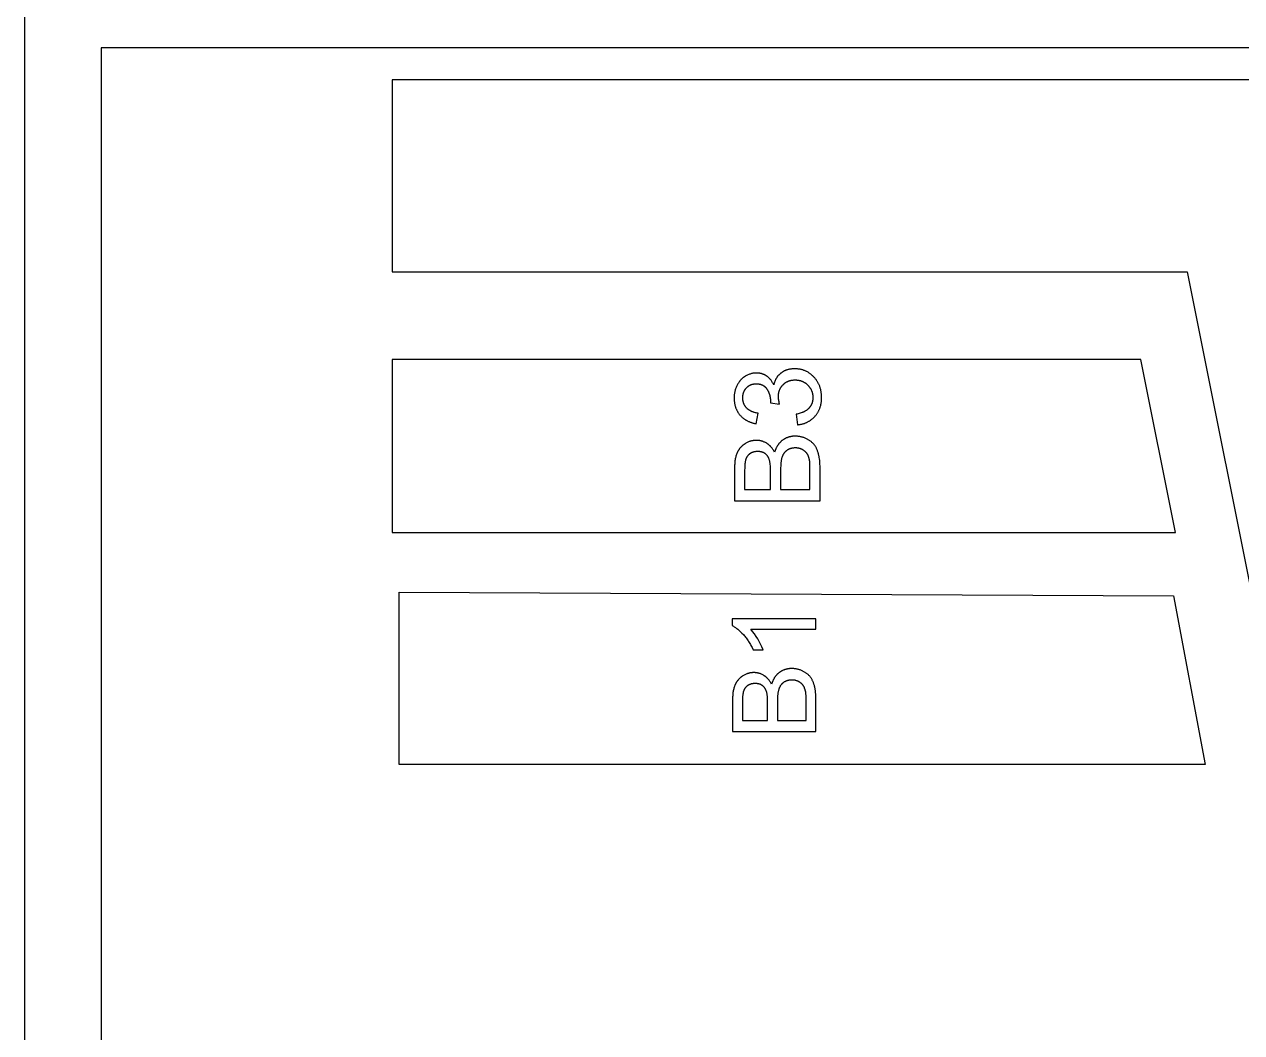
# Model space of a CAD drawing. Extents: x 0 to 2061, y -129 to 1258.
# Drawn here: x 1060.6 to 1377.7, y 723.4 to 986.2 of the extents above; entities that cross this region are included whole.
import ezdxf

# ---------------------------------------------------------------- set-up
doc = ezdxf.new("R2010")
doc.units = 0
for name, color, linetype in [('DH_200_CODES_PART_NUMBERS_', 1, 'CONTINUOUS'), ('DH_200_CUT_PVC_8MM', 7, 'CONTINUOUS'), ('PVC_SHEET__8MM', 6, 'CONTINUOUS')]:
    doc.layers.add(name, color=color, linetype=linetype)

msp = doc.modelspace()

# ---------------------------------------------------------------- linework, layer by layer
at = {"layer": 'DH_200_CODES_PART_NUMBERS_'}
for points in [[(1261.99, 881.8), (1262.17, 881.82), (1262.34, 881.84), (1262.51, 881.86), (1262.67, 881.89), (1262.84, 881.93), (1263, 881.96), (1263.16, 882), (1263.32, 882.04), (1263.48, 882.08), (1263.63, 882.13), (1263.78, 882.18), (1263.93, 882.24), (1264.08, 882.3), (1264.23, 882.36), (1264.37, 882.42), (1264.52, 882.49), (1264.66, 882.56), (1264.8, 882.63), (1264.93, 882.71), (1265.07, 882.79), (1265.2, 882.88), (1265.33, 882.96), (1265.46, 883.05), (1265.59, 883.15), (1265.71, 883.24), (1265.83, 883.34), (1265.95, 883.45), (1266.07, 883.55), (1266.19, 883.66), (1266.3, 883.78), (1266.41, 883.89), (1266.52, 884.01), (1266.63, 884.13), (1266.74, 884.26), (1266.84, 884.38), (1266.93, 884.51), (1267.03, 884.64), (1267.12, 884.77), (1267.21, 884.91), (1267.29, 885.04), (1267.37, 885.18), (1267.45, 885.32), (1267.52, 885.46), (1267.59, 885.61), (1267.66, 885.75), (1267.72, 885.9), (1267.78, 886.05), (1267.84, 886.2), (1267.89, 886.35), (1267.94, 886.51), (1267.98, 886.66), (1268.03, 886.82), (1268.07, 886.99), (1268.1, 887.15), (1268.13, 887.31), (1268.16, 887.48), (1268.19, 887.65), (1268.21, 887.82), (1268.23, 887.99), (1268.25, 888.17), (1268.26, 888.34), (1268.27, 888.52), (1268.27, 888.7), (1268.27, 888.89), (1268.27, 889.09), (1268.26, 889.29), (1268.25, 889.49), (1268.24, 889.68), (1268.22, 889.87), (1268.2, 890.07), (1268.18, 890.25), (1268.15, 890.44), (1268.11, 890.63), (1268.07, 890.81), (1268.03, 890.99), (1267.99, 891.17), (1267.94, 891.34), (1267.88, 891.52), (1267.83, 891.69), (1267.77, 891.86), (1267.7, 892.02), (1267.63, 892.19), (1267.56, 892.35), (1267.48, 892.51), (1267.4, 892.67), (1267.31, 892.83), (1267.22, 892.98), (1267.13, 893.13), (1267.03, 893.28), (1266.93, 893.43), (1266.83, 893.58), (1266.72, 893.72), (1266.61, 893.86), (1266.49, 894), (1266.37, 894.13), (1266.24, 894.27), (1266.11, 894.4), (1265.99, 894.53), (1265.85, 894.65), (1265.72, 894.77), (1265.59, 894.88), (1265.45, 894.99), (1265.31, 895.1), (1265.17, 895.2), (1265.03, 895.3), (1264.89, 895.39), (1264.74, 895.48), (1264.6, 895.57), (1264.45, 895.65), (1264.3, 895.72), (1264.14, 895.8), (1263.99, 895.86), (1263.83, 895.93), (1263.68, 895.99), (1263.52, 896.05), (1263.36, 896.1), (1263.2, 896.15), (1263.03, 896.19), (1262.86, 896.23), (1262.7, 896.26), (1262.53, 896.3), (1262.36, 896.32), (1262.18, 896.34), (1262.01, 896.36), (1261.83, 896.38), (1261.65, 896.39), (1261.47, 896.39), (1261.29, 896.4), (1261.03, 896.39), (1260.76, 896.38), (1260.64, 896.37), (1260.51, 896.36), (1260.38, 896.34), (1260.26, 896.33), (1260.14, 896.31), (1260.01, 896.29), (1259.89, 896.27), (1259.78, 896.24), (1259.66, 896.22), (1259.54, 896.19), (1259.43, 896.16), (1259.31, 896.12), (1259.2, 896.09), (1259.09, 896.05), (1258.98, 896.01), (1258.88, 895.97), (1258.77, 895.93), (1258.67, 895.88), (1258.56, 895.83), (1258.46, 895.78), (1258.36, 895.73), (1258.26, 895.67), (1258.16, 895.62), (1258.07, 895.56), (1257.97, 895.5), (1257.88, 895.43), (1257.79, 895.37), (1257.7, 895.3), (1257.61, 895.23), (1257.52, 895.16), (1257.44, 895.09), (1257.35, 895.01), (1257.27, 894.94), (1257.19, 894.86), (1257.12, 894.78), (1257.04, 894.7), (1256.97, 894.62), (1256.89, 894.53), (1256.82, 894.45), (1256.76, 894.36), (1256.69, 894.27), (1256.63, 894.18), (1256.57, 894.08), (1256.51, 893.99), (1256.45, 893.89), (1256.39, 893.79), (1256.34, 893.69), (1256.28, 893.59), (1256.23, 893.49), (1256.18, 893.38), (1256.14, 893.27), (1256.09, 893.16), (1256.05, 893.05), (1256.01, 892.94), (1255.97, 892.83), (1255.93, 892.71), (1255.9, 892.59), (1255.86, 892.47), (1255.83, 892.35), (1255.8, 892.23), (1255.71, 892.42), (1255.62, 892.6), (1255.52, 892.77), (1255.42, 892.94), (1255.32, 893.11), (1255.21, 893.27), (1255.1, 893.42), (1255.04, 893.49), (1254.98, 893.56), (1254.92, 893.64), (1254.86, 893.71), (1254.8, 893.77), (1254.74, 893.84), (1254.68, 893.91), (1254.61, 893.97), (1254.55, 894.03), (1254.48, 894.09), (1254.41, 894.15), (1254.35, 894.21), (1254.28, 894.27), (1254.21, 894.32), (1254.14, 894.37), (1254.06, 894.43), (1253.99, 894.48), (1253.92, 894.53), (1253.84, 894.57), (1253.77, 894.62), (1253.69, 894.67), (1253.62, 894.71), (1253.54, 894.75), (1253.46, 894.79), (1253.39, 894.83), (1253.31, 894.87), (1253.23, 894.9), (1253.15, 894.94), (1253.07, 894.97), (1252.99, 895), (1252.91, 895.03), (1252.83, 895.06), (1252.75, 895.08), (1252.67, 895.11), (1252.58, 895.13), (1252.5, 895.15), (1252.42, 895.17), (1252.33, 895.19), (1252.25, 895.21), (1252.17, 895.23), (1252.08, 895.24), (1251.99, 895.25), (1251.91, 895.26), (1251.82, 895.27), (1251.73, 895.28), (1251.64, 895.29), (1251.47, 895.3), (1251.29, 895.3), (1251.1, 895.3), (1250.91, 895.29), (1250.72, 895.27), (1250.54, 895.25), (1250.35, 895.22), (1250.17, 895.19), (1249.99, 895.15), (1249.81, 895.1), (1249.63, 895.04), (1249.45, 894.98), (1249.28, 894.92), (1249.1, 894.84), (1248.93, 894.77), (1248.75, 894.68), (1248.58, 894.59), (1248.41, 894.49), (1248.33, 894.44), (1248.25, 894.38), (1248.16, 894.33), (1248.08, 894.27), (1248, 894.22), (1247.93, 894.16), (1247.85, 894.1), (1247.77, 894.04), (1247.7, 893.97), (1247.62, 893.91), (1247.55, 893.84), (1247.48, 893.78), (1247.41, 893.71), (1247.34, 893.64), (1247.27, 893.57), (1247.2, 893.49), (1247.14, 893.42), (1247.07, 893.34), (1247.01, 893.27), (1246.94, 893.19), (1246.82, 893.03), (1246.7, 892.86), (1246.59, 892.69), (1246.48, 892.51), (1246.38, 892.33), (1246.28, 892.14), (1246.18, 891.95), (1246.09, 891.75), (1246.01, 891.55), (1245.93, 891.35), (1245.86, 891.15), (1245.8, 890.95), (1245.74, 890.74), (1245.69, 890.53), (1245.64, 890.32), (1245.6, 890.11), (1245.57, 889.89), (1245.54, 889.67), (1245.52, 889.45), (1245.51, 889.23), (1245.5, 889.01), (1245.49, 888.78), (1245.5, 888.61), (1245.5, 888.45), (1245.51, 888.29), (1245.52, 888.13), (1245.53, 887.97), (1245.55, 887.82), (1245.57, 887.66), (1245.59, 887.51), (1245.61, 887.36), (1245.64, 887.21), (1245.67, 887.06), (1245.71, 886.92), (1245.74, 886.77), (1245.78, 886.63), (1245.83, 886.49), (1245.87, 886.35), (1245.92, 886.21), (1245.97, 886.08), (1246.03, 885.94), (1246.08, 885.81), (1246.15, 885.68), (1246.21, 885.55), (1246.28, 885.42), (1246.34, 885.3), (1246.42, 885.17), (1246.49, 885.05), (1246.57, 884.93), (1246.65, 884.81), (1246.74, 884.69), (1246.82, 884.58), (1246.91, 884.47), (1247.01, 884.35), (1247.1, 884.24), (1247.2, 884.14), (1247.3, 884.03), (1247.4, 883.93), (1247.51, 883.83), (1247.62, 883.73), (1247.73, 883.64), (1247.84, 883.54), (1247.96, 883.45), (1248.07, 883.37), (1248.19, 883.28), (1248.32, 883.2), (1248.44, 883.12), (1248.57, 883.04), (1248.7, 882.97), (1248.83, 882.89), (1248.96, 882.82), (1249.1, 882.76), (1249.24, 882.69), (1249.38, 882.63), (1249.53, 882.57), (1249.67, 882.51), (1249.82, 882.46), (1249.97, 882.4), (1250.13, 882.35), (1250.28, 882.31), (1250.44, 882.26), (1250.6, 882.22), (1250.77, 882.18), (1250.93, 882.14), (1251.27, 882.07), (1251.76, 884.81), (1251.51, 884.85), (1251.27, 884.9), (1251.04, 884.95), (1250.82, 885.01), (1250.71, 885.04), (1250.6, 885.07), (1250.5, 885.11), (1250.39, 885.14), (1250.29, 885.18), (1250.19, 885.22), (1250.1, 885.26), (1250, 885.3), (1249.91, 885.35), (1249.82, 885.39), (1249.73, 885.44), (1249.64, 885.49), (1249.56, 885.54), (1249.47, 885.59), (1249.39, 885.64), (1249.31, 885.69), (1249.24, 885.75), (1249.16, 885.81), (1249.09, 885.86), (1249.01, 885.92), (1248.94, 885.99), (1248.88, 886.05), (1248.81, 886.11), (1248.75, 886.18), (1248.69, 886.25), (1248.63, 886.31), (1248.57, 886.38), (1248.51, 886.45), (1248.46, 886.52), (1248.41, 886.6), (1248.36, 886.67), (1248.31, 886.74), (1248.26, 886.82), (1248.22, 886.9), (1248.18, 886.97), (1248.14, 887.05), (1248.1, 887.13), (1248.06, 887.21), (1248.03, 887.29), (1248, 887.38), (1247.96, 887.46), (1247.94, 887.54), (1247.91, 887.63), (1247.89, 887.72), (1247.86, 887.8), (1247.84, 887.89), (1247.82, 887.98), (1247.81, 888.07), (1247.79, 888.17), (1247.78, 888.26), (1247.77, 888.35), (1247.76, 888.45), (1247.75, 888.54), (1247.75, 888.64), (1247.75, 888.74), (1247.74, 888.84), (1247.75, 888.94), (1247.75, 889.04), (1247.75, 889.14), (1247.76, 889.23), (1247.77, 889.33), (1247.78, 889.42), (1247.79, 889.52), (1247.81, 889.61), (1247.82, 889.7), (1247.84, 889.79), (1247.86, 889.88), (1247.88, 889.96), (1247.91, 890.05), (1247.93, 890.14), (1247.96, 890.22), (1247.99, 890.3), (1248.02, 890.38), (1248.06, 890.47), (1248.09, 890.54), (1248.13, 890.62), (1248.17, 890.7), (1248.21, 890.78), (1248.25, 890.85), (1248.3, 890.92), (1248.35, 891), (1248.4, 891.07), (1248.45, 891.14), (1248.5, 891.21), (1248.56, 891.27), (1248.61, 891.34), (1248.67, 891.41), (1248.73, 891.47), (1248.8, 891.53), (1248.86, 891.59), (1248.92, 891.65), (1248.99, 891.71), (1249.05, 891.76), (1249.12, 891.82), (1249.19, 891.87), (1249.26, 891.92), (1249.33, 891.96), (1249.4, 892.01), (1249.47, 892.05), (1249.55, 892.09), (1249.62, 892.13), (1249.7, 892.17), (1249.77, 892.2), (1249.85, 892.23), (1249.93, 892.27), (1250.01, 892.29), (1250.09, 892.32), (1250.17, 892.35), (1250.25, 892.37), (1250.34, 892.39), (1250.42, 892.41), (1250.51, 892.43), (1250.59, 892.44), (1250.68, 892.45), (1250.77, 892.46), (1250.86, 892.47), (1250.95, 892.48), (1251.04, 892.48), (1251.13, 892.49), (1251.23, 892.49), (1251.34, 892.49), (1251.46, 892.48), (1251.57, 892.48), (1251.69, 892.47), (1251.8, 892.45), (1251.9, 892.44), (1252.01, 892.42), (1252.12, 892.4), (1252.22, 892.38), (1252.32, 892.35), (1252.42, 892.32), (1252.51, 892.29), (1252.61, 892.26), (1252.7, 892.22), (1252.79, 892.18), (1252.88, 892.14), (1252.97, 892.09), (1253.05, 892.05), (1253.14, 892), (1253.22, 891.94), (1253.3, 891.89), (1253.37, 891.83), (1253.45, 891.77), (1253.52, 891.7), (1253.59, 891.64), (1253.66, 891.57), (1253.73, 891.49), (1253.8, 891.42), (1253.86, 891.34), (1253.92, 891.26), (1253.98, 891.18), (1254.04, 891.09), (1254.1, 891), (1254.15, 890.91), (1254.2, 890.82), (1254.25, 890.73), (1254.3, 890.64), (1254.35, 890.55), (1254.4, 890.46), (1254.44, 890.37), (1254.48, 890.28), (1254.52, 890.18), (1254.56, 890.09), (1254.6, 889.99), (1254.63, 889.9), (1254.66, 889.8), (1254.69, 889.7), (1254.72, 889.6), (1254.75, 889.5), (1254.78, 889.41), (1254.8, 889.31), (1254.82, 889.2), (1254.84, 889.1), (1254.86, 889), (1254.88, 888.9), (1254.9, 888.79), (1254.91, 888.69), (1254.92, 888.59), (1254.94, 888.37), (1254.95, 888.16), (1254.95, 887.94), (1254.95, 887.9), (1254.95, 887.85), (1254.94, 887.75), (1254.93, 887.63), (1254.92, 887.5), (1257.32, 887.2), (1257.25, 887.48), (1257.19, 887.75), (1257.14, 888.01), (1257.1, 888.26), (1257.06, 888.49), (1257.05, 888.61), (1257.04, 888.72), (1257.03, 888.82), (1257.02, 888.93), (1257.02, 889.03), (1257.02, 889.13), (1257.02, 889.25), (1257.02, 889.36), (1257.03, 889.48), (1257.04, 889.59), (1257.05, 889.71), (1257.06, 889.82), (1257.08, 889.93), (1257.1, 890.04), (1257.12, 890.14), (1257.14, 890.25), (1257.16, 890.36), (1257.19, 890.46), (1257.22, 890.56), (1257.25, 890.66), (1257.29, 890.76), (1257.33, 890.86), (1257.37, 890.96), (1257.41, 891.06), (1257.45, 891.15), (1257.5, 891.24), (1257.55, 891.33), (1257.6, 891.43), (1257.65, 891.52), (1257.71, 891.6), (1257.77, 891.69), (1257.83, 891.78), (1257.89, 891.86), (1257.96, 891.94), (1258.03, 892.02), (1258.1, 892.1), (1258.17, 892.18), (1258.24, 892.26), (1258.32, 892.34), (1258.4, 892.41), (1258.48, 892.48), (1258.56, 892.55), (1258.64, 892.62), (1258.73, 892.68), (1258.81, 892.74), (1258.9, 892.8), (1258.99, 892.86), (1259.07, 892.91), (1259.16, 892.96), (1259.26, 893.01), (1259.35, 893.06), (1259.44, 893.1), (1259.54, 893.14), (1259.63, 893.18), (1259.73, 893.22), (1259.83, 893.26), (1259.93, 893.29), (1260.03, 893.32), (1260.14, 893.35), (1260.24, 893.37), (1260.35, 893.4), (1260.45, 893.42), (1260.56, 893.43), (1260.67, 893.45), (1260.78, 893.46), (1260.89, 893.47), (1261.01, 893.48), (1261.12, 893.49), (1261.24, 893.49), (1261.35, 893.49), (1261.48, 893.49), (1261.6, 893.49), (1261.72, 893.48), (1261.84, 893.47), (1261.96, 893.46), (1262.07, 893.45), (1262.19, 893.43), (1262.3, 893.41), (1262.42, 893.39), (1262.53, 893.36), (1262.64, 893.34), (1262.75, 893.31), (1262.85, 893.27), (1262.96, 893.24), (1263.07, 893.2), (1263.17, 893.16), (1263.27, 893.12), (1263.38, 893.07), (1263.48, 893.02), (1263.58, 892.97), (1263.67, 892.92), (1263.77, 892.86), (1263.87, 892.81), (1263.96, 892.74), (1264.05, 892.68), (1264.14, 892.61), (1264.24, 892.55), (1264.32, 892.47), (1264.41, 892.4), (1264.5, 892.32), (1264.58, 892.24), (1264.67, 892.16), (1264.75, 892.08), (1264.83, 891.99), (1264.91, 891.91), (1264.98, 891.82), (1265.05, 891.73), (1265.12, 891.64), (1265.19, 891.55), (1265.25, 891.46), (1265.32, 891.37), (1265.37, 891.27), (1265.43, 891.18), (1265.48, 891.08), (1265.54, 890.98), (1265.58, 890.88), (1265.63, 890.78), (1265.67, 890.68), (1265.71, 890.58), (1265.75, 890.48), (1265.79, 890.37), (1265.82, 890.26), (1265.85, 890.16), (1265.88, 890.05), (1265.9, 889.94), (1265.92, 889.83), (1265.94, 889.72), (1265.96, 889.6), (1265.97, 889.49), (1265.99, 889.37), (1266, 889.26), (1266, 889.14), (1266.01, 889.02), (1266.01, 888.9), (1266.01, 888.8), (1266, 888.7), (1266, 888.6), (1265.99, 888.5), (1265.98, 888.4), (1265.97, 888.31), (1265.96, 888.21), (1265.94, 888.12), (1265.93, 888.02), (1265.91, 887.93), (1265.89, 887.84), (1265.86, 887.75), (1265.84, 887.66), (1265.81, 887.57), (1265.78, 887.48), (1265.75, 887.4), (1265.72, 887.31), (1265.68, 887.23), (1265.65, 887.14), (1265.61, 887.06), (1265.56, 886.98), (1265.52, 886.9), (1265.48, 886.82), (1265.43, 886.74), (1265.38, 886.66), (1265.33, 886.58), (1265.28, 886.51), (1265.22, 886.43), (1265.16, 886.36), (1265.1, 886.28), (1265.04, 886.21), (1264.98, 886.14), (1264.92, 886.07), (1264.85, 886), (1264.78, 885.93), (1264.7, 885.87), (1264.63, 885.8), (1264.55, 885.74), (1264.47, 885.68), (1264.39, 885.62), (1264.3, 885.56), (1264.21, 885.5), (1264.12, 885.44), (1264.03, 885.38), (1263.93, 885.33), (1263.83, 885.28), (1263.73, 885.22), (1263.63, 885.17), (1263.52, 885.12), (1263.41, 885.08), (1263.3, 885.03), (1263.19, 884.98), (1262.95, 884.9), (1262.71, 884.81), (1262.45, 884.74), (1262.19, 884.66), (1261.91, 884.6), (1261.63, 884.54)], [(1245.59, 870.36), (1245.59, 862), (1267.88, 862), (1267.88, 870.5), (1267.87, 871.02), (1267.85, 871.52), (1267.82, 872), (1267.78, 872.46), (1267.73, 872.9), (1267.67, 873.32), (1267.63, 873.52), (1267.59, 873.72), (1267.55, 873.91), (1267.5, 874.1), (1267.46, 874.28), (1267.41, 874.46), (1267.35, 874.63), (1267.3, 874.8), (1267.24, 874.97), (1267.18, 875.13), (1267.11, 875.29), (1267.04, 875.44), (1266.97, 875.59), (1266.9, 875.74), (1266.82, 875.88), (1266.74, 876.02), (1266.66, 876.16), (1266.58, 876.29), (1266.49, 876.41), (1266.4, 876.54), (1266.31, 876.66), (1266.21, 876.78), (1266.11, 876.89), (1266, 877), (1265.89, 877.12), (1265.77, 877.22), (1265.65, 877.33), (1265.52, 877.43), (1265.39, 877.53), (1265.25, 877.63), (1265.11, 877.73), (1264.96, 877.82), (1264.81, 877.91), (1264.65, 878), (1264.49, 878.09), (1264.33, 878.17), (1264.16, 878.25), (1263.99, 878.33), (1263.81, 878.4), (1263.64, 878.46), (1263.46, 878.52), (1263.29, 878.58), (1263.11, 878.62), (1262.93, 878.67), (1262.74, 878.71), (1262.56, 878.74), (1262.37, 878.77), (1262.18, 878.79), (1261.99, 878.81), (1261.8, 878.82), (1261.61, 878.83), (1261.41, 878.83), (1261.29, 878.83), (1261.17, 878.83), (1261.05, 878.82), (1260.94, 878.82), (1260.82, 878.81), (1260.7, 878.8), (1260.59, 878.78), (1260.47, 878.77), (1260.36, 878.75), (1260.25, 878.73), (1260.14, 878.71), (1260.03, 878.68), (1259.92, 878.65), (1259.81, 878.63), (1259.7, 878.59), (1259.6, 878.56), (1259.49, 878.53), (1259.39, 878.49), (1259.29, 878.45), (1259.18, 878.41), (1259.08, 878.37), (1258.98, 878.32), (1258.88, 878.27), (1258.79, 878.22), (1258.69, 878.17), (1258.59, 878.12), (1258.5, 878.06), (1258.4, 878), (1258.31, 877.94), (1258.22, 877.88), (1258.13, 877.81), (1258.04, 877.75), (1257.95, 877.68), (1257.86, 877.61), (1257.78, 877.53), (1257.69, 877.46), (1257.61, 877.38), (1257.53, 877.31), (1257.45, 877.23), (1257.38, 877.14), (1257.3, 877.06), (1257.23, 876.98), (1257.16, 876.89), (1257.08, 876.8), (1257.02, 876.71), (1256.95, 876.62), (1256.88, 876.52), (1256.82, 876.43), (1256.76, 876.33), (1256.7, 876.23), (1256.64, 876.13), (1256.58, 876.02), (1256.52, 875.92), (1256.47, 875.81), (1256.42, 875.7), (1256.37, 875.59), (1256.32, 875.48), (1256.27, 875.36), (1256.18, 875.13), (1256.09, 874.89), (1256.02, 874.64), (1255.92, 874.83), (1255.82, 875.02), (1255.71, 875.2), (1255.6, 875.37), (1255.48, 875.54), (1255.37, 875.7), (1255.24, 875.86), (1255.18, 875.93), (1255.12, 876.01), (1255.06, 876.08), (1254.99, 876.15), (1254.92, 876.22), (1254.86, 876.29), (1254.79, 876.35), (1254.72, 876.42), (1254.65, 876.48), (1254.58, 876.54), (1254.51, 876.6), (1254.44, 876.66), (1254.36, 876.72), (1254.29, 876.77), (1254.21, 876.83), (1254.13, 876.88), (1254.06, 876.93), (1253.98, 876.98), (1253.82, 877.07), (1253.66, 877.16), (1253.5, 877.24), (1253.34, 877.32), (1253.17, 877.39), (1253.01, 877.45), (1252.93, 877.48), (1252.84, 877.51), (1252.76, 877.54), (1252.67, 877.56), (1252.59, 877.58), (1252.51, 877.61), (1252.42, 877.63), (1252.34, 877.65), (1252.25, 877.66), (1252.16, 877.68), (1252.08, 877.69), (1251.99, 877.71), (1251.9, 877.72), (1251.82, 877.73), (1251.73, 877.74), (1251.64, 877.74), (1251.47, 877.75), (1251.29, 877.75), (1251.19, 877.75), (1251.1, 877.75), (1251, 877.75), (1250.91, 877.74), (1250.81, 877.73), (1250.72, 877.72), (1250.62, 877.71), (1250.53, 877.7), (1250.43, 877.68), (1250.34, 877.67), (1250.25, 877.65), (1250.15, 877.63), (1250.06, 877.61), (1249.97, 877.59), (1249.88, 877.56), (1249.78, 877.54), (1249.69, 877.51), (1249.6, 877.48), (1249.51, 877.45), (1249.42, 877.41), (1249.24, 877.34), (1249.06, 877.26), (1248.88, 877.18), (1248.7, 877.08), (1248.52, 876.99), (1248.34, 876.88), (1248.26, 876.82), (1248.17, 876.77), (1248.09, 876.71), (1248, 876.65), (1247.92, 876.59), (1247.84, 876.53), (1247.76, 876.47), (1247.69, 876.4), (1247.61, 876.33), (1247.54, 876.27), (1247.46, 876.2), (1247.39, 876.13), (1247.32, 876.06), (1247.25, 875.99), (1247.19, 875.91), (1247.12, 875.84), (1247.06, 875.76), (1246.99, 875.68), (1246.93, 875.61), (1246.87, 875.53), (1246.81, 875.44), (1246.76, 875.36), (1246.7, 875.28), (1246.65, 875.19), (1246.59, 875.11), (1246.54, 875.02), (1246.49, 874.93), (1246.44, 874.84), (1246.4, 874.75), (1246.35, 874.65), (1246.3, 874.56), (1246.26, 874.46), (1246.22, 874.36), (1246.18, 874.27), (1246.14, 874.16), (1246.1, 874.06), (1246.03, 873.85), (1245.97, 873.63), (1245.9, 873.4), (1245.85, 873.16), (1245.8, 872.92), (1245.75, 872.67), (1245.71, 872.41), (1245.68, 872.14), (1245.65, 871.86), (1245.63, 871.58), (1245.61, 871.29), (1245.6, 870.99)], [(1265.25, 870.5), (1265.24, 871.16), (1265.22, 871.72), (1265.21, 871.95), (1265.19, 872.17), (1265.17, 872.35), (1265.15, 872.43), (1265.14, 872.51), (1265.09, 872.76), (1265.06, 872.88), (1265.03, 873), (1265, 873.11), (1264.97, 873.23), (1264.93, 873.34), (1264.9, 873.44), (1264.86, 873.55), (1264.82, 873.65), (1264.77, 873.75), (1264.73, 873.85), (1264.68, 873.94), (1264.63, 874.03), (1264.58, 874.12), (1264.53, 874.21), (1264.51, 874.25), (1264.48, 874.3), (1264.45, 874.34), (1264.42, 874.38), (1264.39, 874.42), (1264.36, 874.46), (1264.33, 874.5), (1264.29, 874.54), (1264.23, 874.61), (1264.16, 874.69), (1264.09, 874.76), (1264.01, 874.83), (1263.93, 874.9), (1263.85, 874.97), (1263.76, 875.04), (1263.68, 875.1), (1263.58, 875.16), (1263.49, 875.22), (1263.39, 875.28), (1263.29, 875.34), (1263.19, 875.39), (1263.09, 875.44), (1262.98, 875.49), (1262.87, 875.53), (1262.76, 875.57), (1262.65, 875.61), (1262.53, 875.64), (1262.42, 875.67), (1262.3, 875.69), (1262.18, 875.72), (1262.06, 875.73), (1261.93, 875.75), (1261.81, 875.76), (1261.68, 875.77), (1261.55, 875.78), (1261.41, 875.78), (1261.26, 875.77), (1261.11, 875.77), (1260.96, 875.75), (1260.88, 875.75), (1260.81, 875.74), (1260.74, 875.73), (1260.67, 875.71), (1260.6, 875.7), (1260.53, 875.69), (1260.46, 875.67), (1260.39, 875.66), (1260.32, 875.64), (1260.25, 875.62), (1260.18, 875.6), (1260.12, 875.58), (1260.05, 875.55), (1259.98, 875.53), (1259.92, 875.5), (1259.85, 875.48), (1259.79, 875.45), (1259.73, 875.42), (1259.67, 875.39), (1259.6, 875.36), (1259.54, 875.32), (1259.48, 875.29), (1259.42, 875.25), (1259.36, 875.22), (1259.31, 875.18), (1259.25, 875.14), (1259.19, 875.1), (1259.13, 875.06), (1259.08, 875.01), (1259.03, 874.97), (1258.97, 874.93), (1258.92, 874.88), (1258.87, 874.84), (1258.82, 874.79), (1258.77, 874.74), (1258.73, 874.69), (1258.68, 874.64), (1258.63, 874.59), (1258.59, 874.54), (1258.55, 874.49), (1258.51, 874.43), (1258.46, 874.38), (1258.42, 874.32), (1258.39, 874.26), (1258.35, 874.21), (1258.31, 874.15), (1258.28, 874.09), (1258.24, 874.03), (1258.21, 873.97), (1258.18, 873.9), (1258.14, 873.84), (1258.11, 873.77), (1258.09, 873.71), (1258.06, 873.64), (1258.03, 873.58), (1258, 873.51), (1257.98, 873.44), (1257.96, 873.37), (1257.91, 873.22), (1257.87, 873.07), (1257.83, 872.91), (1257.79, 872.74), (1257.76, 872.56), (1257.73, 872.38), (1257.7, 872.19), (1257.68, 871.99), (1257.64, 871.56), (1257.61, 871.11), (1257.59, 870.62), (1257.58, 870.11), (1257.58, 864.95), (1265.25, 864.95)], [(1254.95, 869.77), (1254.95, 870.24), (1254.94, 870.68), (1254.92, 871.09), (1254.89, 871.45), (1254.87, 871.63), (1254.85, 871.79), (1254.83, 871.94), (1254.81, 872.09), (1254.78, 872.23), (1254.75, 872.35), (1254.72, 872.47), (1254.71, 872.53), (1254.69, 872.58), (1254.65, 872.72), (1254.6, 872.86), (1254.55, 872.99), (1254.53, 873.05), (1254.5, 873.11), (1254.47, 873.17), (1254.44, 873.23), (1254.41, 873.29), (1254.38, 873.35), (1254.35, 873.41), (1254.32, 873.46), (1254.28, 873.52), (1254.25, 873.57), (1254.21, 873.62), (1254.18, 873.67), (1254.14, 873.72), (1254.1, 873.77), (1254.06, 873.82), (1254.03, 873.87), (1253.98, 873.91), (1253.94, 873.96), (1253.9, 874), (1253.86, 874.05), (1253.82, 874.09), (1253.77, 874.13), (1253.73, 874.17), (1253.68, 874.21), (1253.63, 874.24), (1253.58, 874.28), (1253.53, 874.31), (1253.49, 874.35), (1253.43, 874.38), (1253.38, 874.41), (1253.33, 874.44), (1253.28, 874.47), (1253.23, 874.5), (1253.17, 874.53), (1253.12, 874.56), (1253.06, 874.58), (1253, 874.6), (1252.95, 874.63), (1252.89, 874.65), (1252.83, 874.67), (1252.77, 874.69), (1252.71, 874.71), (1252.65, 874.72), (1252.59, 874.74), (1252.52, 874.76), (1252.46, 874.77), (1252.4, 874.78), (1252.33, 874.79), (1252.26, 874.8), (1252.2, 874.81), (1252.13, 874.82), (1252.06, 874.83), (1251.92, 874.84), (1251.78, 874.85), (1251.64, 874.85), (1251.5, 874.85), (1251.36, 874.84), (1251.23, 874.83), (1251.1, 874.82), (1250.97, 874.8), (1250.84, 874.77), (1250.78, 874.76), (1250.72, 874.75), (1250.65, 874.73), (1250.59, 874.72), (1250.53, 874.7), (1250.47, 874.68), (1250.41, 874.66), (1250.35, 874.64), (1250.29, 874.62), (1250.24, 874.6), (1250.18, 874.57), (1250.12, 874.55), (1250.07, 874.52), (1250.01, 874.5), (1249.95, 874.47), (1249.9, 874.44), (1249.84, 874.41), (1249.79, 874.38), (1249.74, 874.35), (1249.68, 874.32), (1249.63, 874.28), (1249.58, 874.25), (1249.53, 874.21), (1249.48, 874.18), (1249.43, 874.14), (1249.39, 874.1), (1249.34, 874.06), (1249.29, 874.02), (1249.25, 873.98), (1249.21, 873.94), (1249.17, 873.9), (1249.13, 873.85), (1249.09, 873.81), (1249.05, 873.76), (1249.01, 873.72), (1248.97, 873.67), (1248.94, 873.62), (1248.9, 873.57), (1248.87, 873.52), (1248.84, 873.47), (1248.8, 873.42), (1248.77, 873.37), (1248.74, 873.32), (1248.72, 873.26), (1248.69, 873.21), (1248.66, 873.15), (1248.64, 873.09), (1248.61, 873.04), (1248.59, 872.98), (1248.57, 872.92), (1248.55, 872.86), (1248.53, 872.8), (1248.51, 872.73), (1248.49, 872.67), (1248.47, 872.6), (1248.45, 872.53), (1248.42, 872.38), (1248.39, 872.21), (1248.36, 872.04), (1248.34, 871.86), (1248.31, 871.66), (1248.29, 871.45), (1248.26, 871.01), (1248.24, 870.52), (1248.22, 869.98), (1248.22, 869.41), (1248.22, 864.95), (1254.95, 864.95)], [(1245.07, 810.02), (1245.07, 801.87), (1266.8, 801.87), (1266.8, 810.16), (1266.8, 810.67), (1266.78, 811.15), (1266.75, 811.62), (1266.71, 812.07), (1266.66, 812.5), (1266.6, 812.91), (1266.57, 813.1), (1266.53, 813.3), (1266.49, 813.48), (1266.44, 813.66), (1266.39, 813.84), (1266.35, 814.01), (1266.29, 814.18), (1266.24, 814.35), (1266.18, 814.51), (1266.12, 814.67), (1266.06, 814.82), (1265.99, 814.97), (1265.92, 815.12), (1265.85, 815.26), (1265.78, 815.4), (1265.7, 815.54), (1265.62, 815.67), (1265.54, 815.8), (1265.45, 815.92), (1265.37, 816.04), (1265.28, 816.16), (1265.18, 816.28), (1265.08, 816.39), (1264.97, 816.5), (1264.86, 816.61), (1264.75, 816.71), (1264.63, 816.82), (1264.5, 816.92), (1264.38, 817.01), (1264.24, 817.11), (1264.1, 817.2), (1263.96, 817.3), (1263.81, 817.38), (1263.66, 817.47), (1263.5, 817.56), (1263.34, 817.64), (1263.18, 817.72), (1263.01, 817.79), (1262.84, 817.86), (1262.67, 817.92), (1262.5, 817.98), (1262.33, 818.03), (1262.15, 818.08), (1261.98, 818.12), (1261.8, 818.16), (1261.62, 818.19), (1261.44, 818.22), (1261.25, 818.24), (1261.07, 818.26), (1260.88, 818.27), (1260.69, 818.28), (1260.5, 818.28), (1260.39, 818.28), (1260.27, 818.28), (1260.15, 818.27), (1260.04, 818.27), (1259.92, 818.26), (1259.81, 818.25), (1259.7, 818.23), (1259.59, 818.22), (1259.48, 818.2), (1259.37, 818.18), (1259.26, 818.16), (1259.15, 818.13), (1259.04, 818.11), (1258.94, 818.08), (1258.83, 818.05), (1258.73, 818.02), (1258.63, 817.98), (1258.53, 817.95), (1258.43, 817.91), (1258.33, 817.87), (1258.23, 817.83), (1258.13, 817.78), (1258.04, 817.73), (1257.94, 817.69), (1257.85, 817.64), (1257.75, 817.58), (1257.66, 817.53), (1257.57, 817.47), (1257.48, 817.41), (1257.39, 817.35), (1257.3, 817.29), (1257.21, 817.22), (1257.13, 817.15), (1257.04, 817.09), (1256.96, 817.02), (1256.88, 816.94), (1256.8, 816.87), (1256.72, 816.79), (1256.64, 816.71), (1256.57, 816.64), (1256.49, 816.55), (1256.42, 816.47), (1256.35, 816.39), (1256.28, 816.3), (1256.21, 816.21), (1256.15, 816.12), (1256.08, 816.03), (1256.02, 815.93), (1255.96, 815.84), (1255.9, 815.74), (1255.84, 815.64), (1255.79, 815.54), (1255.73, 815.44), (1255.68, 815.33), (1255.63, 815.23), (1255.58, 815.12), (1255.53, 815.01), (1255.49, 814.9), (1255.4, 814.67), (1255.32, 814.43), (1255.24, 814.19), (1255.14, 814.38), (1255.04, 814.56), (1254.94, 814.74), (1254.83, 814.91), (1254.72, 815.07), (1254.61, 815.23), (1254.49, 815.38), (1254.43, 815.45), (1254.36, 815.52), (1254.3, 815.6), (1254.24, 815.66), (1254.17, 815.73), (1254.11, 815.8), (1254.04, 815.86), (1253.98, 815.93), (1253.91, 815.99), (1253.84, 816.05), (1253.77, 816.11), (1253.7, 816.16), (1253.63, 816.22), (1253.55, 816.27), (1253.48, 816.32), (1253.4, 816.38), (1253.33, 816.43), (1253.25, 816.47), (1253.1, 816.56), (1252.94, 816.65), (1252.79, 816.73), (1252.63, 816.8), (1252.47, 816.87), (1252.31, 816.93), (1252.23, 816.96), (1252.14, 816.99), (1252.06, 817.02), (1251.98, 817.04), (1251.9, 817.06), (1251.82, 817.08), (1251.73, 817.1), (1251.65, 817.12), (1251.57, 817.14), (1251.48, 817.16), (1251.4, 817.17), (1251.31, 817.18), (1251.23, 817.19), (1251.15, 817.2), (1251.06, 817.21), (1250.97, 817.22), (1250.8, 817.23), (1250.63, 817.23), (1250.53, 817.23), (1250.44, 817.23), (1250.35, 817.22), (1250.26, 817.22), (1250.16, 817.21), (1250.07, 817.2), (1249.98, 817.19), (1249.89, 817.18), (1249.8, 817.16), (1249.7, 817.15), (1249.61, 817.13), (1249.52, 817.11), (1249.43, 817.09), (1249.34, 817.07), (1249.25, 817.04), (1249.16, 817.02), (1249.07, 816.99), (1248.98, 816.96), (1248.89, 816.93), (1248.81, 816.9), (1248.63, 816.83), (1248.45, 816.75), (1248.28, 816.67), (1248.1, 816.58), (1247.93, 816.48), (1247.76, 816.38), (1247.67, 816.32), (1247.59, 816.27), (1247.51, 816.21), (1247.43, 816.15), (1247.35, 816.09), (1247.27, 816.03), (1247.19, 815.97), (1247.12, 815.91), (1247.04, 815.85), (1246.97, 815.78), (1246.9, 815.71), (1246.83, 815.65), (1246.76, 815.58), (1246.7, 815.51), (1246.63, 815.43), (1246.57, 815.36), (1246.5, 815.29), (1246.44, 815.21), (1246.38, 815.13), (1246.32, 815.06), (1246.27, 814.98), (1246.21, 814.9), (1246.16, 814.81), (1246.1, 814.73), (1246.05, 814.65), (1246, 814.56), (1245.95, 814.47), (1245.9, 814.39), (1245.86, 814.3), (1245.81, 814.21), (1245.77, 814.11), (1245.73, 814.02), (1245.69, 813.92), (1245.65, 813.83), (1245.61, 813.73), (1245.57, 813.63), (1245.5, 813.42), (1245.44, 813.21), (1245.38, 812.98), (1245.33, 812.75), (1245.28, 812.51), (1245.23, 812.27), (1245.19, 812.01), (1245.16, 811.75), (1245.13, 811.48), (1245.11, 811.21), (1245.09, 810.92), (1245.08, 810.63)], [(1264.24, 810.16), (1264.23, 810.8), (1264.21, 811.34), (1264.2, 811.57), (1264.18, 811.78), (1264.16, 811.96), (1264.15, 812.04), (1264.14, 812.11), (1264.09, 812.36), (1264.06, 812.48), (1264.03, 812.59), (1264, 812.7), (1263.97, 812.81), (1263.93, 812.92), (1263.9, 813.03), (1263.86, 813.13), (1263.82, 813.23), (1263.78, 813.33), (1263.74, 813.42), (1263.69, 813.51), (1263.64, 813.6), (1263.59, 813.69), (1263.54, 813.77), (1263.52, 813.82), (1263.49, 813.86), (1263.46, 813.9), (1263.43, 813.94), (1263.4, 813.98), (1263.37, 814.02), (1263.34, 814.06), (1263.31, 814.09), (1263.25, 814.17), (1263.18, 814.24), (1263.11, 814.31), (1263.03, 814.38), (1262.96, 814.45), (1262.88, 814.52), (1262.79, 814.58), (1262.71, 814.64), (1262.62, 814.7), (1262.53, 814.76), (1262.43, 814.82), (1262.33, 814.87), (1262.23, 814.92), (1262.13, 814.97), (1262.03, 815.02), (1261.92, 815.06), (1261.81, 815.1), (1261.71, 815.13), (1261.59, 815.17), (1261.48, 815.19), (1261.36, 815.22), (1261.25, 815.24), (1261.13, 815.26), (1261.01, 815.28), (1260.88, 815.29), (1260.76, 815.3), (1260.63, 815.3), (1260.5, 815.3), (1260.35, 815.3), (1260.2, 815.29), (1260.06, 815.28), (1259.99, 815.27), (1259.92, 815.26), (1259.84, 815.25), (1259.77, 815.24), (1259.71, 815.23), (1259.64, 815.21), (1259.57, 815.2), (1259.5, 815.18), (1259.43, 815.17), (1259.37, 815.15), (1259.3, 815.13), (1259.24, 815.1), (1259.17, 815.08), (1259.11, 815.06), (1259.04, 815.03), (1258.98, 815.01), (1258.92, 814.98), (1258.86, 814.95), (1258.8, 814.92), (1258.74, 814.89), (1258.68, 814.86), (1258.62, 814.83), (1258.56, 814.79), (1258.5, 814.75), (1258.45, 814.72), (1258.39, 814.68), (1258.33, 814.64), (1258.28, 814.6), (1258.23, 814.56), (1258.17, 814.52), (1258.12, 814.47), (1258.07, 814.43), (1258.02, 814.38), (1257.98, 814.34), (1257.93, 814.29), (1257.88, 814.24), (1257.84, 814.19), (1257.79, 814.14), (1257.75, 814.09), (1257.71, 814.04), (1257.67, 813.99), (1257.63, 813.94), (1257.59, 813.88), (1257.55, 813.83), (1257.51, 813.77), (1257.48, 813.71), (1257.44, 813.65), (1257.41, 813.6), (1257.38, 813.54), (1257.35, 813.47), (1257.31, 813.41), (1257.29, 813.35), (1257.26, 813.29), (1257.23, 813.22), (1257.2, 813.15), (1257.18, 813.09), (1257.15, 813.02), (1257.13, 812.95), (1257.09, 812.81), (1257.04, 812.66), (1257.01, 812.5), (1256.97, 812.34), (1256.94, 812.17), (1256.91, 811.99), (1256.88, 811.8), (1256.86, 811.6), (1256.82, 811.19), (1256.79, 810.75), (1256.77, 810.28), (1256.77, 809.77), (1256.77, 804.74), (1264.24, 804.74)], [(1254.2, 809.45), (1254.2, 809.91), (1254.19, 810.33), (1254.17, 810.73), (1254.14, 811.09), (1254.12, 811.25), (1254.1, 811.41), (1254.08, 811.56), (1254.06, 811.71), (1254.04, 811.84), (1254.01, 811.96), (1253.98, 812.08), (1253.97, 812.14), (1253.95, 812.19), (1253.91, 812.32), (1253.86, 812.45), (1253.81, 812.58), (1253.79, 812.64), (1253.76, 812.7), (1253.73, 812.76), (1253.7, 812.82), (1253.67, 812.88), (1253.64, 812.94), (1253.61, 812.99), (1253.58, 813.04), (1253.55, 813.1), (1253.52, 813.15), (1253.48, 813.2), (1253.45, 813.25), (1253.41, 813.3), (1253.37, 813.35), (1253.34, 813.4), (1253.3, 813.44), (1253.26, 813.49), (1253.22, 813.53), (1253.18, 813.57), (1253.14, 813.61), (1253.09, 813.65), (1253.05, 813.69), (1253.01, 813.73), (1252.96, 813.77), (1252.91, 813.81), (1252.87, 813.84), (1252.82, 813.88), (1252.77, 813.91), (1252.72, 813.94), (1252.67, 813.97), (1252.62, 814), (1252.57, 814.03), (1252.52, 814.06), (1252.47, 814.08), (1252.41, 814.11), (1252.36, 814.13), (1252.3, 814.16), (1252.25, 814.18), (1252.19, 814.2), (1252.13, 814.22), (1252.07, 814.24), (1252.01, 814.26), (1251.95, 814.28), (1251.89, 814.29), (1251.83, 814.31), (1251.77, 814.32), (1251.71, 814.33), (1251.65, 814.34), (1251.58, 814.35), (1251.52, 814.36), (1251.45, 814.37), (1251.38, 814.38), (1251.25, 814.39), (1251.11, 814.4), (1250.97, 814.4), (1250.84, 814.4), (1250.7, 814.39), (1250.57, 814.38), (1250.44, 814.37), (1250.32, 814.35), (1250.19, 814.32), (1250.13, 814.31), (1250.07, 814.3), (1250.01, 814.28), (1249.95, 814.27), (1249.89, 814.25), (1249.83, 814.23), (1249.78, 814.21), (1249.72, 814.19), (1249.66, 814.17), (1249.6, 814.15), (1249.55, 814.13), (1249.49, 814.11), (1249.44, 814.08), (1249.38, 814.05), (1249.33, 814.03), (1249.27, 814), (1249.22, 813.97), (1249.17, 813.94), (1249.12, 813.91), (1249.06, 813.88), (1249.01, 813.85), (1248.96, 813.81), (1248.91, 813.78), (1248.87, 813.74), (1248.82, 813.71), (1248.77, 813.67), (1248.73, 813.63), (1248.68, 813.59), (1248.64, 813.55), (1248.6, 813.51), (1248.56, 813.47), (1248.52, 813.43), (1248.48, 813.38), (1248.44, 813.34), (1248.41, 813.29), (1248.37, 813.25), (1248.34, 813.2), (1248.3, 813.15), (1248.27, 813.11), (1248.24, 813.06), (1248.21, 813.01), (1248.18, 812.95), (1248.15, 812.9), (1248.12, 812.85), (1248.09, 812.8), (1248.07, 812.74), (1248.04, 812.69), (1248.02, 812.63), (1248, 812.57), (1247.98, 812.51), (1247.96, 812.46), (1247.94, 812.4), (1247.92, 812.33), (1247.9, 812.27), (1247.88, 812.2), (1247.87, 812.13), (1247.83, 811.99), (1247.8, 811.83), (1247.78, 811.66), (1247.75, 811.48), (1247.73, 811.29), (1247.71, 811.09), (1247.68, 810.65), (1247.65, 810.17), (1247.64, 809.65), (1247.63, 809.09), (1247.63, 804.74), (1254.2, 804.74)]]:
    msp.add_lwpolyline(points, close=True, dxfattribs=at)
msp.add_lwpolyline([(1249.8, 828.54), (1266.8, 828.54), (1266.8, 831.21), (1244.98, 831.21), (1244.98, 829.49), (1245.16, 829.4), (1245.33, 829.3), (1245.51, 829.2), (1245.69, 829.08), (1245.87, 828.96), (1246.05, 828.83), (1246.23, 828.69), (1246.41, 828.55), (1246.59, 828.4), (1246.77, 828.24), (1246.96, 828.07), (1247.14, 827.9), (1247.33, 827.71), (1247.51, 827.52), (1247.89, 827.12), (1248.07, 826.91), (1248.25, 826.69), (1248.43, 826.47), (1248.61, 826.25), (1248.78, 826.02), (1248.95, 825.78), (1249.11, 825.55), (1249.27, 825.3), (1249.43, 825.06), (1249.58, 824.8), (1249.73, 824.55), (1249.88, 824.29), (1250.17, 823.76), (1250.44, 823.2), (1253.02, 823.2, 0.086497)], format="xyb", close=True, dxfattribs=at)
at = {"layer": 'DH_200_CUT_PVC_8MM'}
for points in [[(1363.53, 521.66), (1156.44, 521.66), (1156.44, 471.66), (1386.44, 471.66), (1436.44, 721.66), (1386.44, 971.66), (1156.44, 971.66), (1156.44, 921.66), (1363.53, 921.66), (1403.53, 721.66)], [(1360.42, 853.78), (1351.42, 898.78), (1156.42, 898.78), (1156.42, 853.78)], [(1359.91, 837.25), (1368.14, 793.26), (1158.26, 793.26), (1158.26, 838.23)]]:
    msp.add_lwpolyline(points, close=True, dxfattribs=at)
at = {"layer": 'PVC_SHEET__8MM'}
for points in [[(1060.62, 0), (2060.62, 0), (2060.62, 1000), (1060.62, 1000)], [(1080.62, 20), (2040.62, 20), (2040.62, 980), (1080.62, 980)]]:
    msp.add_lwpolyline(points, close=True, dxfattribs=at)

doc.saveas('drawing.dxf')
